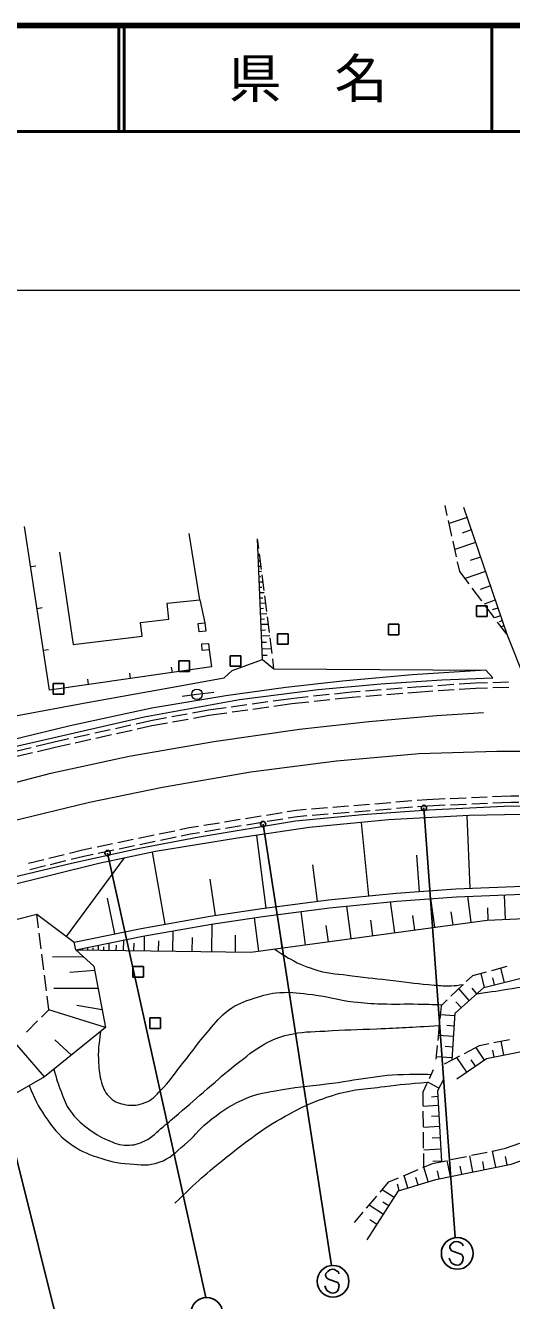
# Model space of a CAD drawing. Units: millimetres, scale not verified. Extents: x 40000 to 680000, y 20000 to 380000.
# Drawn here: x 288920 to 334852, y 259629 to 380000 of the extents above; entities that cross this region are included whole.
import ezdxf
from ezdxf.enums import TextEntityAlignment as Align

# ---------------------------------------------------------------- set-up
doc = ezdxf.new("R2010")
doc.units = ezdxf.units.MM
doc.header["$LTSCALE"] = 1000
doc.linetypes.add('CHAIN', pattern=[18.5, 12, -1.5, 3.5, -1.5])
for name, color, linetype, lineweight in [('M-BMK', 2, 'CHAIN', 13), ('M-BMK-ROW', 30, 'Continuous', 25), ('M-STR-HTXT', 7, 'Continuous', 13), ('M-STR-STRC', 7, 'Continuous', 25), ('M-TTL', 2, 'Continuous', 140), ('M-TTL-LINE', 7, 'Continuous', 50), ('M-WORK', 1, 'Continuous', 13)]:
    doc.layers.add(name, color=color, linetype=linetype, lineweight=lineweight)
doc.layers.add('M-TTL-TXT', color=7, linetype='Continuous')
doc.styles.add('ＭＳ ゴシック', font='')
doc.styles.get('ＭＳ ゴシック').set_extended_font_data('MS Gothic')

msp = doc.modelspace()

# ---------------------------------------------------------------- linework, layer by layer
at = {"layer": 'M-BMK'}
for p, q in [((310232, 309546), (318304, 310585)), ((318304, 310585), (326137, 311264)), ((326137, 311264), (333449, 311504)), ((333449, 311504), (343320, 311504)), ((301880, 308107), (310232, 309546)), ((294967, 306669), (301880, 308107)), ((286375, 304591), (294967, 306669))]:
    msp.add_line(p, q, dxfattribs=at)
at = {"layer": 'M-BMK-ROW'}
for p, q in [((332544, 325205), (331544, 325205)), ((331544, 325205), (331544, 324205)), ((332544, 324205), (332544, 325205)), ((331544, 324205), (332544, 324205)), ((324215, 323482), (323215, 323482)), ((323215, 323482), (323215, 322482)), ((324215, 322482), (324215, 323482)), ((313738, 322583), (312738, 322583)), ((312738, 322583), (312738, 321583)), ((312738, 321583), (313738, 321583)), ((313738, 321583), (313738, 322583)), ((323215, 322482), (324215, 322482)), ((309262, 320505), (308262, 320505)), ((308262, 320505), (308262, 319505)), ((309262, 319505), (309262, 320505)), ((304423, 320025), (303423, 320025)), ((303423, 320025), (303423, 319025)), ((303423, 319025), (304423, 319025)), ((304423, 319025), (304423, 320025)), ((308262, 319505), (309262, 319505)), ((292540, 317871), (291540, 317871)), ((291540, 317871), (291540, 316871)), ((292540, 316871), (292540, 317871)), ((291540, 316871), (292540, 316871)), ((300062, 291152), (299062, 291152)), ((299062, 291152), (299062, 290152)), ((299062, 290152), (300062, 290152)), ((300062, 290152), (300062, 291152)), ((301687, 286304), (300687, 286304)), ((300687, 286304), (300687, 285304)), ((300687, 285304), (301687, 285304)), ((301687, 285304), (301687, 286304))]:
    msp.add_line(p, q, dxfattribs=at)
at = {"layer": 'M-STR-HTXT'}
msp.add_line((243818, 355000), (566140, 355000), dxfattribs=at)
at = {"layer": 'M-STR-STRC'}
for p, q in [((326574, 306131), (329531, 265563)), ((311378, 304610), (317838, 262938)), ((296681, 301874), (305949, 259907)), ((281786, 298134), (292319, 256056)), ((329225, 265012), (329033, 264804)), ((329422, 265152), (329225, 265012)), ((329671, 265202), (329422, 265152)), ((329844, 265178), (329671, 265202)), ((330061, 265069), (329844, 265178)), ((330226, 264958), (330061, 265069)), ((330277, 264790), (330226, 264958)), ((329014, 263471), (328955, 263636)), ((329033, 264804), (329009, 264633)), ((329009, 264633), (329138, 264360)), ((329138, 264360), (329364, 264250)), ((329364, 264250), (330163, 263968)), ((330163, 263968), (330283, 263710)), ((330283, 263710), (330239, 263368)), ((317688, 262522), (317491, 262382)), ((317937, 262572), (317688, 262522)), ((318111, 262548), (317937, 262572)), ((318327, 262439), (318111, 262548)), ((318492, 262328), (318327, 262439)), ((329140, 263205), (329014, 263471)), ((329295, 263095), (329140, 263205)), ((329514, 262982), (329295, 263095)), ((329695, 262957), (329514, 262982)), ((329946, 263001), (329695, 262957)), ((330133, 263145), (329946, 263001)), ((330239, 263368), (330133, 263145)), ((317299, 262174), (317275, 262004)), ((317275, 262004), (317404, 261730)), ((317491, 262382), (317299, 262174)), ((317404, 261730), (317631, 261620)), ((317631, 261620), (318429, 261338)), ((318429, 261338), (318550, 261080)), ((318544, 262160), (318492, 262328)), ((317280, 260841), (317221, 261006)), ((317406, 260575), (317280, 260841)), ((317561, 260465), (317406, 260575)), ((317781, 260352), (317561, 260465)), ((317961, 260327), (317781, 260352)), ((318213, 260371), (317961, 260327)), ((318400, 260515), (318213, 260371)), ((318506, 260739), (318400, 260515)), ((318550, 261080), (318506, 260739))]:
    msp.add_line(p, q, dxfattribs=at)
for centre, radius in [((326574, 306131), 250), ((311378, 304610), 250), ((296681, 301874), 250), ((329720, 264075), 1500), ((317986, 261445), 1500), ((306050, 258410), 1500)]:
    msp.add_circle(centre, radius, dxfattribs=at)
at = {"layer": 'M-TTL'}
msp.add_line((680000, 380000), (40000, 380000), dxfattribs=at)
at = {"layer": 'M-TTL-LINE'}
for p, q in [((297750, 380000), (297750, 370000)), ((298250, 380000), (298250, 370000)), ((333000, 380000), (333000, 370000)), ((40000, 370000), (680000, 370000))]:
    msp.add_line(p, q, dxfattribs=at)
at = {"layer": 'M-WORK'}
for p, q in [((328776, 333750), (328569, 334672)), ((330649, 333565), (328947, 332986)), ((330327, 334512), (334403, 322523)), ((329214, 331799), (328885, 333262)), ((331054, 332373), (330203, 332084)), ((305404, 325791), (304374, 332033)), ((311324, 320155), (310844, 331544)), ((310962, 330618), (310844, 331544)), ((329651, 329847), (329323, 331311)), ((331459, 331182), (329501, 330516)), ((292133, 330275), (293416, 321546)), ((310911, 329961), (310999, 329964)), ((311214, 328634), (311025, 330122)), ((289415, 328928), (289909, 329003)), ((310932, 329461), (311108, 329468)), ((310953, 328961), (311083, 328967)), ((329968, 328438), (329761, 329359)), ((331925, 329811), (330946, 329478)), ((310974, 328462), (311234, 328473)), ((310995, 327962), (311168, 327970)), ((311016, 327463), (311361, 327477)), ((311466, 326650), (311277, 328138)), ((330835, 327280), (329968, 328438)), ((332391, 328441), (330458, 327783)), ((311037, 326963), (311252, 326972)), ((311058, 326464), (311487, 326482)), ((332035, 325680), (331135, 326880)), ((332851, 327087), (331885, 326759)), ((290015, 324974), (290509, 325049)), ((302314, 325453), (305404, 325791)), ((302456, 323943), (302314, 325453)), ((305404, 325791), (305864, 323613)), ((311079, 325964), (311336, 325975)), ((311100, 325465), (311614, 325486)), ((311718, 324666), (311529, 326154)), ((333312, 325734), (332263, 325378)), ((333235, 324080), (332335, 325280)), ((299774, 323624), (302456, 323943)), ((311121, 324965), (311420, 324978)), ((311142, 324465), (311740, 324491)), ((311163, 323966), (311505, 323980)), ((311970, 322682), (311781, 324170)), ((333561, 325000), (333037, 324822)), ((333811, 324266), (333242, 324072)), ((299952, 322345), (299774, 323624)), ((305245, 323538), (305864, 323613)), ((305340, 322756), (305245, 323538)), ((305959, 322831), (305340, 322756)), ((305864, 323613), (305959, 322831)), ((311184, 323466), (311867, 323495)), ((311207, 322925), (311594, 322941)), ((334403, 322523), (333535, 323680)), ((333972, 323792), (333687, 323696)), ((334133, 323319), (333873, 323231)), ((334294, 322846), (334164, 322801)), ((293416, 321546), (299952, 322345)), ((305578, 321609), (306220, 321659)), ((305625, 321005), (305578, 321609)), ((306220, 321659), (306267, 321055)), ((311230, 322383), (312004, 322415)), ((311256, 321768), (311695, 321787)), ((312222, 320698), (312033, 322186)), ((334403, 322523), (336190, 318044)), ((290615, 321019), (291109, 321094)), ((306267, 321055), (305625, 321005)), ((311282, 321154), (312160, 321191)), ((311308, 320540), (311747, 320558)), ((312403, 319276), (312285, 320202)), ((302805, 318925), (302734, 319420)), ((307707, 318417), (308447, 319116)), ((308447, 319116), (311324, 320155)), ((311324, 320155), (312403, 319276)), ((312403, 319276), (332425, 319143)), ((332425, 319143), (325472, 318690)), ((333091, 318423), (332425, 319143)), ((294887, 317782), (294816, 318277)), ((298846, 318353), (298775, 318848)), ((302672, 317517), (307707, 318417)), ((318891, 318104), (313510, 317491)), ((316574, 317304), (322514, 317837)), ((325472, 318690), (318891, 318104)), ((322514, 317837), (328269, 318210)), ((328269, 318210), (333091, 318423)), ((331459, 317911), (329889, 317807)), ((332575, 317942), (331459, 317911)), ((334574, 317999), (333075, 317956)), ((294760, 316079), (302672, 317517)), ((307862, 316718), (300856, 315546)), ((303726, 316699), (305129, 316859)), ((305129, 316859), (306710, 317054)), ((313510, 317491), (307862, 316718)), ((309154, 316372), (316574, 317304)), ((315640, 316616), (314025, 316442)), ((317629, 316830), (316137, 316669)), ((319741, 317057), (318126, 316883)), ((320540, 317120), (319741, 317057)), ((320581, 316621), (319787, 316559)), ((322534, 317277), (321038, 317159)), ((322575, 316779), (321080, 316661)), ((324528, 317435), (323032, 317317)), ((324569, 316936), (323074, 316818)), ((325825, 317537), (325026, 317474)), ((325861, 317038), (325067, 316976)), ((327395, 317641), (325825, 317537)), ((327425, 317142), (325861, 317038)), ((329390, 317774), (327894, 317674)), ((329420, 317274), (327924, 317175)), ((331483, 317411), (329919, 317308)), ((332591, 317443), (331483, 317411)), ((334590, 317499), (333091, 317457)), ((287987, 314820), (294760, 316079)), ((300856, 315546), (293130, 313868)), ((300123, 314734), (309154, 316372)), ((307871, 315584), (306174, 315348)), ((309852, 315860), (308366, 315653)), ((311833, 316137), (310347, 315929)), ((311903, 315642), (310418, 315434)), ((314025, 316442), (312328, 316206)), ((314086, 315946), (312398, 315711)), ((315694, 316119), (314086, 315946)), ((317682, 316333), (316191, 316172)), ((319787, 316559), (318180, 316386)), ((286017, 311497), (300123, 314734)), ((300773, 314358), (299371, 314047)), ((302244, 314628), (300773, 314358)), ((304211, 314988), (302736, 314718)), ((304301, 314496), (302825, 314226)), ((306174, 315348), (304703, 315078)), ((306254, 314854), (304793, 314586)), ((307942, 315089), (306254, 314854)), ((309922, 315365), (308437, 315158)), ((314828, 313571), (321382, 314290)), ((321382, 314290), (327776, 314850)), ((327776, 314850), (332211, 315130)), ((293130, 313868), (282713, 311363)), ((294977, 313074), (293513, 312750)), ((296930, 313507), (295465, 313182)), ((297036, 313018), (295571, 312693)), ((298883, 313939), (297418, 313615)), ((298988, 313451), (297524, 313126)), ((300872, 313868), (299477, 313559)), ((302334, 314136), (300872, 313868)), ((306716, 312412), (314828, 313571)), ((289455, 311811), (287997, 311462)), ((291622, 312331), (289942, 311928)), ((291735, 311843), (290060, 311442)), ((293025, 312641), (291622, 312331)), ((293130, 312153), (291735, 311843)), ((295083, 312585), (293619, 312261)), ((298724, 311014), (306716, 312412)), ((289573, 311326), (288115, 310976)), ((291331, 309415), (298724, 311014)), ((283938, 307497), (291331, 309415)), ((326860, 306936), (328568, 307011)), ((329068, 307033), (330566, 307098)), ((331066, 307120), (332564, 307186)), ((333064, 307208), (334772, 307282)), ((334772, 307282), (335557, 307278)), ((313658, 305782), (314525, 305924)), ((314525, 305924), (315460, 306001)), ((315959, 306041), (317454, 306164)), ((317952, 306205), (319447, 306328)), ((319945, 306369), (321440, 306491)), ((320000, 305771), (321495, 305894)), ((320756, 305513), (327016, 305966)), ((321938, 306532), (323433, 306655)), ((321994, 305935), (323489, 306057)), ((323932, 306696), (325427, 306819)), ((323987, 306098), (325482, 306221)), ((325925, 306859), (326860, 306936)), ((325980, 306262), (326898, 306337)), ((326898, 306337), (328593, 306411)), ((327016, 305966), (334156, 306312)), ((329092, 306433), (330591, 306499)), ((331090, 306521), (332589, 306586)), ((333089, 306608), (334784, 306682)), ((334156, 306312), (342921, 306366)), ((334784, 306682), (335556, 306678)), ((305331, 303408), (314442, 304900)), ((305762, 304494), (307243, 304736)), ((307736, 304816), (309217, 305058)), ((309710, 305138), (311191, 305380)), ((309802, 304545), (311282, 304787)), ((311684, 305460), (313165, 305702)), ((311775, 304867), (313256, 305109)), ((313749, 305189), (314598, 305328)), ((314442, 304900), (320756, 305513)), ((314598, 305328), (315516, 305403)), ((323224, 305023), (315738, 304277)), ((316014, 305444), (317509, 305567)), ((318007, 305608), (319502, 305730)), ((321366, 297833), (320672, 304769)), ((330844, 305423), (323224, 305023)), ((330959, 298547), (330676, 305414)), ((338996, 305583), (330844, 305423)), ((299598, 303271), (301067, 303577)), ((299683, 302343), (305331, 303408)), ((301556, 303679), (303024, 303985)), ((301677, 303091), (303146, 303397)), ((303514, 304087), (304402, 304272)), ((303635, 303499), (304511, 303682)), ((304402, 304272), (305269, 304414)), ((304511, 303682), (305360, 303821)), ((305854, 303901), (307334, 304143)), ((307828, 304223), (309308, 304465)), ((315738, 304277), (308945, 303265)), ((311676, 296683), (310780, 303538)), ((293077, 301865), (294305, 302167)), ((293262, 300931), (299683, 302343)), ((294305, 302167), (295193, 302353)), ((295682, 302455), (297151, 302761)), ((295804, 301867), (297272, 302173)), ((297640, 302863), (299109, 303169)), ((297761, 302275), (299230, 302581)), ((299719, 302683), (301188, 302989)), ((308945, 303265), (301192, 302013)), ((286203, 299226), (293262, 300931)), ((289193, 300909), (290649, 301267)), ((291135, 301387), (292591, 301745)), ((291282, 300805), (292739, 301164)), ((292791, 294007), (298292, 301407)), ((293224, 301283), (294438, 301582)), ((294438, 301582), (295314, 301765)), ((301192, 302013), (295838, 300894)), ((302121, 295149), (300910, 301954)), ((326158, 298248), (325915, 301675)), ((295838, 300894), (286833, 298656)), ((289340, 300327), (290797, 300686)), ((316514, 297316), (316062, 300772)), ((306888, 295982), (306382, 299402)), ((329598, 298491), (336711, 298784)), ((297369, 294241), (296681, 297627)), ((311243, 296626), (317557, 297452)), ((317557, 297452), (323951, 298092)), ((317643, 296707), (324014, 297344)), ((323951, 298092), (329598, 298491)), ((324014, 297344), (329640, 297742)), ((327606, 294865), (327237, 297572)), ((329640, 297742), (336721, 298034)), ((331042, 295332), (330708, 297786)), ((334275, 295611), (334175, 297929)), ((306381, 295907), (311243, 296626)), ((311346, 295884), (317643, 296707)), ((315393, 293204), (314964, 296357)), ((319706, 293791), (319287, 296871)), ((323815, 294349), (323416, 297284)), ((329324, 295098), (329157, 296325)), ((332544, 295536), (348249, 296215)), ((332652, 295541), (332602, 296700)), ((271584, 291422), (289979, 296097)), ((289979, 296097), (293527, 293460)), ((290143, 294807), (289979, 296097)), ((299867, 294748), (306381, 295907)), ((300008, 294011), (306502, 295167)), ((306502, 295167), (311346, 295884)), ((306520, 292549), (306556, 295175)), ((310206, 292499), (332544, 295536)), ((310979, 292604), (310549, 295766)), ((317549, 293497), (317340, 295038)), ((321760, 294070), (321561, 295538)), ((325710, 294607), (325526, 295961)), ((290396, 292823), (290207, 294311)), ((293527, 293460), (299867, 294748)), ((293676, 292725), (300008, 294011)), ((300155, 292636), (300174, 294041)), ((302844, 292600), (302871, 294521)), ((304682, 292574), (304700, 293887)), ((308753, 292519), (308775, 294114)), ((313186, 292904), (312972, 294480)), ((293676, 292725), (293527, 293460)), ((293676, 292725), (295391, 291198)), ((293676, 292725), (310206, 292499)), ((294315, 292716), (294317, 292840)), ((294815, 292709), (294818, 292957)), ((295315, 292702), (295318, 292935)), ((295815, 292696), (295821, 293161)), ((296315, 292689), (296319, 293030)), ((296815, 292682), (296824, 293364)), ((297501, 292673), (297508, 293163)), ((298188, 292663), (298202, 293644)), ((299172, 292650), (299181, 293352)), ((301500, 292618), (301513, 293579)), ((290649, 290839), (290459, 292327)), ((294423, 292060), (291487, 292045)), ((290901, 288855), (290712, 290343)), ((295469, 290782), (293125, 290607)), ((295391, 291198), (296483, 285390)), ((331149, 290287), (330572, 289734)), ((332463, 290635), (331149, 290287)), ((332310, 289189), (331978, 290507)), ((332228, 289168), (338422, 290727)), ((334396, 291146), (332946, 290763)), ((333248, 289425), (333079, 290095)), ((334186, 289661), (333849, 291002)), ((295787, 289093), (291606, 289088)), ((330212, 289388), (329129, 288349)), ((329511, 286771), (332228, 289168)), ((330865, 287966), (329886, 289075)), ((331578, 288595), (331128, 289104)), ((291129, 287068), (290964, 288359)), ((328768, 288003), (328192, 287450)), ((330088, 287280), (329599, 287835)), ((290425, 286374), (291129, 287068)), ((296483, 285395), (291129, 287068)), ((296169, 287061), (293764, 287490)), ((328192, 287450), (328071, 286177)), ((329495, 286505), (328110, 286589)), ((329244, 282351), (329511, 286771)), ((289001, 284969), (290069, 286023)), ((296483, 285390), (290729, 280755)), ((328023, 285679), (327881, 284186)), ((329436, 285536), (328744, 285578)), ((293266, 282798), (291686, 284253)), ((329377, 284567), (327926, 284654)), ((342258, 284373), (332488, 282455)), ((333184, 283980), (334656, 284269)), ((334139, 282779), (333877, 284116)), ((290729, 280755), (287961, 283943)), ((327834, 283688), (327712, 282415)), ((329316, 283551), (328590, 283594)), ((330401, 282961), (331828, 283714)), ((332302, 282329), (331483, 283532)), ((331828, 283714), (332693, 283884)), ((333203, 282595), (333072, 283264)), ((329255, 282534), (327732, 282626)), ((328532, 281975), (329959, 282728)), ((330618, 281182), (329669, 282575)), ((332488, 282455), (329670, 280537)), ((331460, 281755), (331050, 282357)), ((290729, 280755), (280219, 274760)), ((327100, 280603), (327493, 281436)), ((328452, 280557), (327852, 279438)), ((326494, 279318), (326886, 280151)), ((326507, 278017), (326494, 279318)), ((327979, 279675), (326928, 280239)), ((327852, 279438), (328232, 272740)), ((327884, 278873), (327289, 278839)), ((327932, 278039), (326507, 277958)), ((326527, 276018), (326512, 277517)), ((327988, 277042), (327276, 277002)), ((328045, 276046), (326528, 275960)), ((326548, 274018), (326532, 275518)), ((328105, 274984), (327346, 274941)), ((334286, 274003), (335626, 274482)), ((328165, 273922), (326550, 273831)), ((326566, 272217), (326553, 273518)), ((331207, 271775), (330900, 273296)), ((331084, 273335), (332552, 273641)), ((333042, 273743), (334286, 274003)), ((333357, 272208), (333047, 273745)), ((334825, 272505), (340220, 274363)), ((326477, 272180), (327393, 272564)), ((326984, 270850), (326566, 272217)), ((327393, 272564), (328637, 272824)), ((328229, 272792), (327421, 272746)), ((327692, 271066), (334825, 272505)), ((329076, 271345), (328772, 272852)), ((329126, 272926), (330595, 273233)), ((330141, 271560), (329988, 272321)), ((332282, 271992), (332127, 272760)), ((334456, 272430), (334298, 273215)), ((323257, 270826), (324172, 271211)), ((324156, 269987), (327692, 271066)), ((324633, 271405), (326016, 271986)), ((325069, 270266), (324711, 271438)), ((326026, 270558), (325818, 271241)), ((328021, 271132), (327869, 271886)), ((321219, 265371), (324156, 269987)), ((322444, 269863), (323257, 270826)), ((323747, 269345), (322615, 270066)), ((324249, 270015), (324070, 270601)), ((321155, 268335), (322122, 269481)), ((322739, 267760), (321392, 268617)), ((323243, 268553), (322677, 268913)), ((320020, 266990), (320832, 267953)), ((322139, 266818), (321466, 267246))]:
    msp.add_line(p, q, dxfattribs=at)
msp.add_lwpolyline([(306267, 321055), (306505, 319459), (291187, 317248), (288842, 332699)], dxfattribs=at)
msp.add_circle((305129, 316859), 500, dxfattribs=at)
for points, knots in [([(312488, 292809), (313125, 292341), (313344, 292207), (313926, 291876), (314886, 291331), (315480, 291114), (316537, 290793), (317772, 290417), (318525, 290470), (319805, 290296), (321314, 290090), (322163, 290008), (323676, 289834), (325188, 289659), (326032, 289529), (327548, 289408), (328171, 289358), (328523, 289300), (329147, 289337), (329601, 289363), (329772, 289384), (330305, 289477)], [0, 0, 0, 0, 1, 1, 1, 2, 2, 2, 3, 3, 3, 4, 4, 4, 5, 5, 5, 6, 6, 6, 7, 7, 7, 7]), ([(331578, 288595), (333185, 288812), (333608, 288881), (334906, 289084), (337634, 289512), (339138, 289890), (341859, 290363), (343841, 290708), (344952, 290906), (346947, 291162), (349545, 291496), (351017, 291564), (353634, 291668), (354705, 291711), (355315, 291777), (356378, 291642), (357746, 291468), (358489, 291114), (359708, 290470), (360639, 289978), (361192, 289649), (361839, 288818), (362492, 287980), (362657, 287358), (362958, 286340), (363391, 284877), (363319, 283987), (363544, 282477), (363767, 280990), (363810, 280143), (364104, 278668), (364367, 277348), (364336, 276517), (364983, 275338), (365468, 274453), (365814, 273843), (366741, 273446), (367752, 273013), (368458, 272921), (369539, 273126), (370339, 273278), (370824, 273461), (371430, 274006), (372186, 274685), (372243, 275370), (372842, 276190), (373506, 277098), (373855, 277636), (374654, 278428), (375465, 279233), (375975, 279654), (376971, 280213), (377675, 280607), (378124, 280753), (378916, 280906), (379908, 281096), (380523, 281105), (381500, 280852), (382319, 280640), (382681, 280239), (383339, 279707), (384140, 279059), (384442, 278537), (385150, 277789), (385882, 277015), (386112, 276773), (387027, 275810)], [0, 0, 0, 0, 1, 1, 1, 2, 2, 2, 3, 3, 3, 4, 4, 4, 5, 5, 5, 6, 6, 6, 7, 7, 7, 8, 8, 8, 9, 9, 9, 10, 10, 10, 11, 11, 11, 12, 12, 12, 13, 13, 13, 14, 14, 14, 15, 15, 15, 16, 16, 16, 17, 17, 17, 18, 18, 18, 19, 19, 19, 20, 20, 20, 21, 21, 21, 22, 22, 22, 22]), ([(296020, 285017), (295847, 283677), (295750, 283223), (295834, 282075), (295887, 281341), (295878, 280911), (296100, 280210), (296300, 279582), (296459, 279190), (296953, 278753), (297418, 278342), (297795, 278207), (298409, 278114), (299120, 278006), (299561, 278070), (300238, 278309), (300932, 278555), (301182, 278972), (301712, 279482), (302541, 280277), (302857, 280861), (303577, 281755), (304643, 283078), (305164, 283882), (306277, 285165), (306949, 285940), (307288, 286430), (308106, 287048), (308936, 287674), (309539, 287827), (310522, 288167), (311441, 288484), (311984, 288632), (312955, 288699), (314161, 288783), (314844, 288643), (316045, 288504), (317570, 288327), (318392, 288005), (319917, 287829), (320960, 287708), (321549, 287667), (322599, 287634), (323937, 287592), (324688, 287641), (326027, 287616), (326916, 287599), (327201, 287593), (328303, 287557)], [0, 0, 0, 0, 1, 1, 1, 2, 2, 2, 3, 3, 3, 4, 4, 4, 5, 5, 5, 6, 6, 6, 7, 7, 7, 8, 8, 8, 9, 9, 9, 10, 10, 10, 11, 11, 11, 12, 12, 12, 13, 13, 13, 14, 14, 14, 15, 15, 15, 16, 16, 16, 16]), ([(291608, 281463), (291877, 280464), (291957, 280156), (292277, 279353), (292576, 278604), (292695, 278143), (293165, 277488), (293669, 276787), (294060, 276467), (294746, 275943), (295453, 275402), (295881, 275119), (296700, 274771), (297373, 274484), (297779, 274297), (298511, 274291), (299189, 274285), (299592, 274397), (300198, 274700), (300960, 275079), (301262, 275494), (301921, 276032), (302497, 276501), (302812, 276774), (303378, 277257), (304459, 278180), (305051, 278712), (306130, 279637), (307173, 280531), (307724, 281072), (308812, 281910), (309845, 282706), (310391, 283213), (311530, 283846), (312344, 284299), (312844, 284497), (313750, 284717), (315071, 285037), (315856, 284980), (317213, 285072), (319132, 285202), (320211, 285196), (322133, 285285), (324430, 285391), (325153, 285431), (328014, 285581)], [0, 0, 0, 0, 1, 1, 1, 2, 2, 2, 3, 3, 3, 4, 4, 4, 5, 5, 5, 6, 6, 6, 7, 7, 7, 8, 8, 8, 9, 9, 9, 10, 10, 10, 11, 11, 11, 12, 12, 12, 13, 13, 13, 14, 14, 14, 15, 15, 15, 15]), ([(289272, 279923), (289834, 278570), (290045, 278084), (290761, 277037), (291522, 275923), (291999, 275286), (293079, 274479), (294001, 273789), (294625, 273528), (295716, 273160), (296865, 272774), (297544, 272607), (298753, 272521), (299845, 272443), (300517, 272322), (301551, 272681), (302622, 273052), (303066, 273606), (303948, 274319), (304867, 275062), (305187, 275695), (306106, 276437), (307292, 277394), (308012, 277889), (309383, 278555), (310535, 279114), (311285, 279185), (312540, 279434), (314409, 279805), (315485, 279836), (317375, 280074), (320432, 280458), (322128, 280955), (325208, 280993), (326015, 281003), (326307, 281022), (327275, 280974)], [0, 0, 0, 0, 1, 1, 1, 2, 2, 2, 3, 3, 3, 4, 4, 4, 5, 5, 5, 6, 6, 6, 7, 7, 7, 8, 8, 8, 9, 9, 9, 10, 10, 10, 11, 11, 11, 12, 12, 12, 12]), ([(303029, 268805), (305258, 270947), (305928, 271587), (307944, 273180), (310003, 274807), (311172, 275730), (313459, 277017), (315131, 277957), (316128, 278407), (317955, 278995), (319809, 279591), (320938, 279584), (322870, 279834), (324450, 280038), (324988, 280089), (326928, 280239)], [0, 0, 0, 0, 1, 1, 1, 2, 2, 2, 3, 3, 3, 4, 4, 4, 5, 5, 5, 5])]:
    msp.add_open_spline(points, degree=3, knots=knots, dxfattribs=at)

# ---------------------------------------------------------------- texts
at = {"layer": 'M-TTL-TXT', "style": 'ＭＳ ゴシック'}
msp.add_text('県\u3000名', height=3666, dxfattribs=at).set_placement((315625, 375000), align=Align.MIDDLE_CENTER)

doc.saveas('drawing.dxf')
